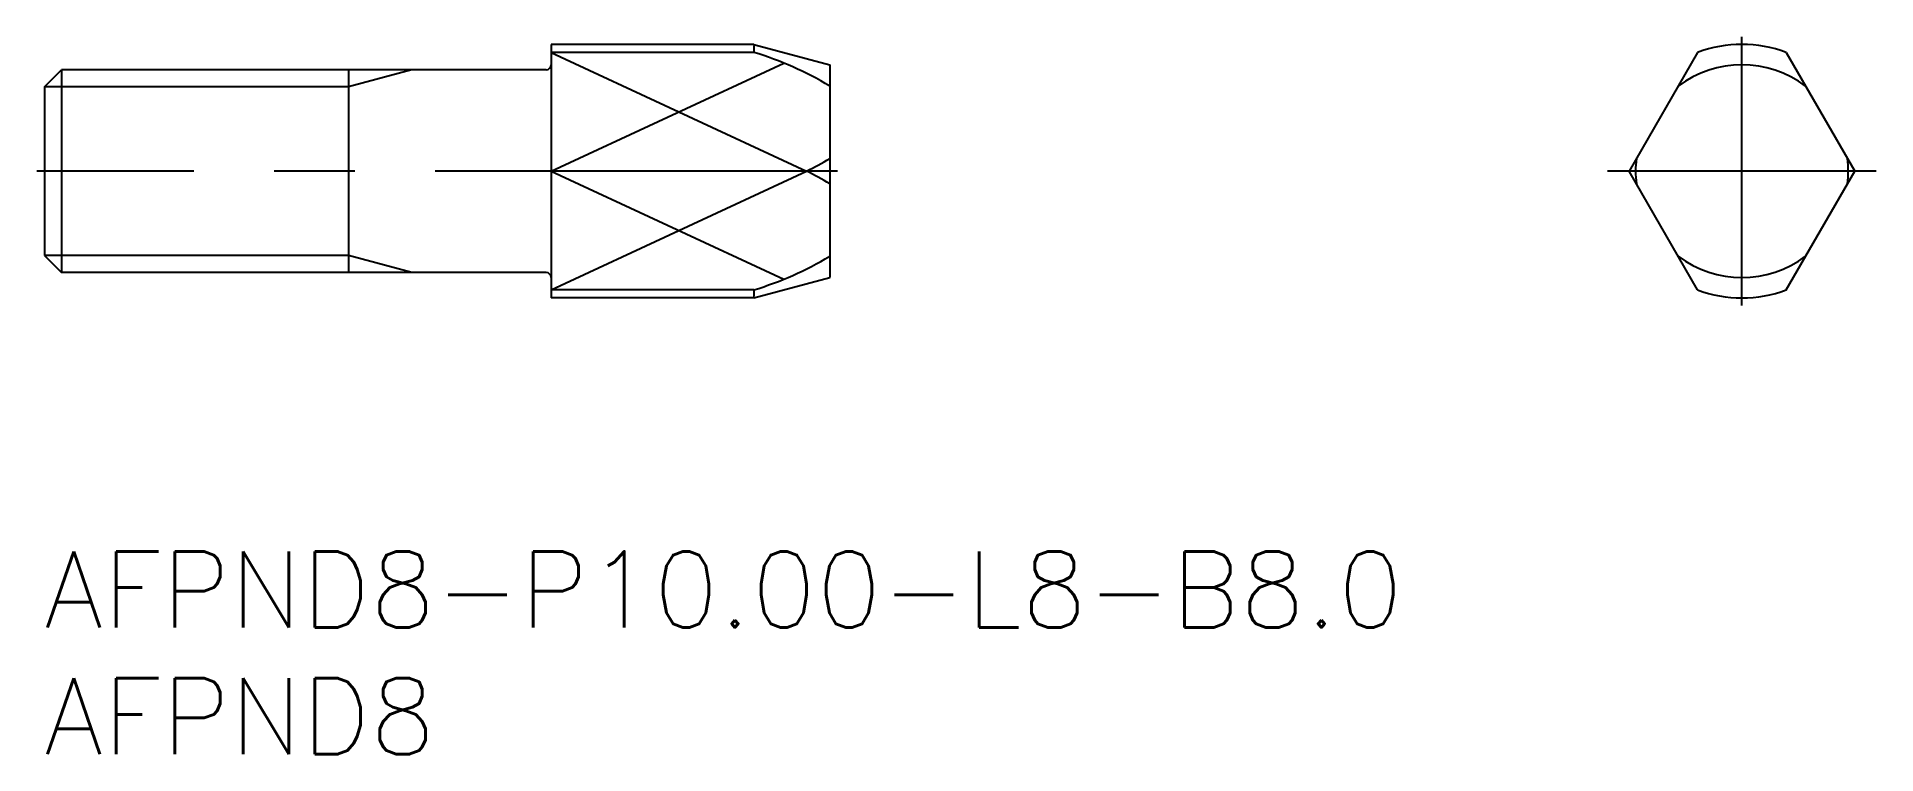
# Model space of a CAD drawing. Extents: x -0.3 to 72.3, y -8 to 20.3.
import ezdxf

# ---------------------------------------------------------------- set-up
doc = ezdxf.new("R2010")
doc.units = 0
doc.header["$LTSCALE"] = 0.5
doc.linetypes.add('CENTER', pattern=[50.8, 31.75, -6.35, 6.35, -6.35])
for name, color, linetype in [('MSM_CENTER', 1, 'CENTER'), ('MSM_CONTINUOUS', 7, 'CONTINUOUS'), ('MSM_NARROW', 5, 'CONTINUOUS'), ('MSM_PART_NUMBER', 7, 'CONTINUOUS')]:
    doc.layers.add(name, color=color, linetype=linetype)
doc.styles.get("Standard").update_dxf_attribs({"font": 'txt.shx', "height": 1, "bigfont": 'bigfont.shx'})

# ---------------------------------------------------------------- blocks, each defined once
blk = doc.blocks.new('*U4')
at = {"layer": 'MSM_PART_NUMBER'}
blk.add_text('AFPND8-P10.00-L8-B8.0', height=3, dxfattribs=at).set_placement((0, -3))
blk = doc.blocks.new('*U5')
at = {"layer": 'MSM_PART_NUMBER'}
blk.add_text('AFPND8', height=3, dxfattribs=at).set_placement((0, -8))

msp = doc.modelspace()

# ---------------------------------------------------------------- linework, layer by layer
at = {"layer": 'MSM_CENTER'}
for p, q in [((67, 9.7), (67, 20.3)), ((31.3, 15), (-0.3, 15)), ((72.3, 15), (61.7, 15))]:
    msp.add_line(p, q, dxfattribs=at)
at = {"layer": 'MSM_CONTINUOUS'}
for p, q in [((28, 20), (20, 20)), ((20, 20), (20, 10)), ((28, 19.684), (20, 19.684)), ((28, 20), (31, 19.196)), ((65.25, 19.684), (62.546, 15)), ((68.75, 19.684), (71.454, 15)), ((0, 18.323), (0.677, 19)), ((0.677, 19), (0.677, 11)), ((19.8, 19), (0.677, 19)), ((12, 19), (12, 11)), ((31, 19.196), (31, 10.804)), ((0, 18.323), (0, 11.676)), ((30.083, 15), (20, 15)), ((65.25, 10.316), (62.546, 15)), ((68.75, 10.316), (71.454, 15)), ((0, 11.676), (0.677, 11)), ((19.8, 11), (0.677, 11)), ((28, 10.316), (20, 10.316)), ((28, 10), (31, 10.804)), ((28, 10), (20, 10))]:
    msp.add_line(p, q, dxfattribs=at)
for centre, radius, start, end in [((24.011, 6.59), 13.688, 59.29609, 73.05619), ((67, 15), 5, 69.51268, 110.48732), ((19.8, 19.2), 0.2, 270, 0), ((67, 15), 4.196, 53.17966, 126.82034), ((24.011, 27.268), 13.688, 296.33408, 300.70391), ((67, 15), 4.196, 173.17966, 186.82034), ((67, 15), 4.196, 353.17966, 6.82034), ((24.011, 2.732), 13.688, 59.29609, 63.66592), ((24.011, 23.41), 13.688, 286.94381, 300.70391), ((67, 15), 4.196, 233.17966, 306.82034), ((19.8, 10.8), 0.2, 0, 90), ((67, 15), 5, 249.51268, 290.48732)]:
    msp.add_arc(centre, radius, start, end, dxfattribs=at)
at = {"layer": 'MSM_NARROW'}
for p, q in [((20, 19.684), (30.083, 15)), ((28, 19.943), (28, 19.724)), ((14.5, 19), (12, 18.323)), ((20, 15), (29.18, 19.264)), ((12, 18.323), (0, 18.323)), ((20, 10.316), (30.083, 15)), ((20, 15), (29.18, 10.736)), ((12, 11.676), (0, 11.676)), ((14.5, 11), (12, 11.676)), ((28, 10.276), (28, 10.057))]:
    msp.add_line(p, q, dxfattribs=at)

# ---------------------------------------------------------------- block references
at = {"layer": 'MSM_CONTINUOUS'}
for name in ['*U4', '*U5']:
    msp.add_blockref(name, (0, 0), dxfattribs=at)

doc.saveas('drawing.dxf')
